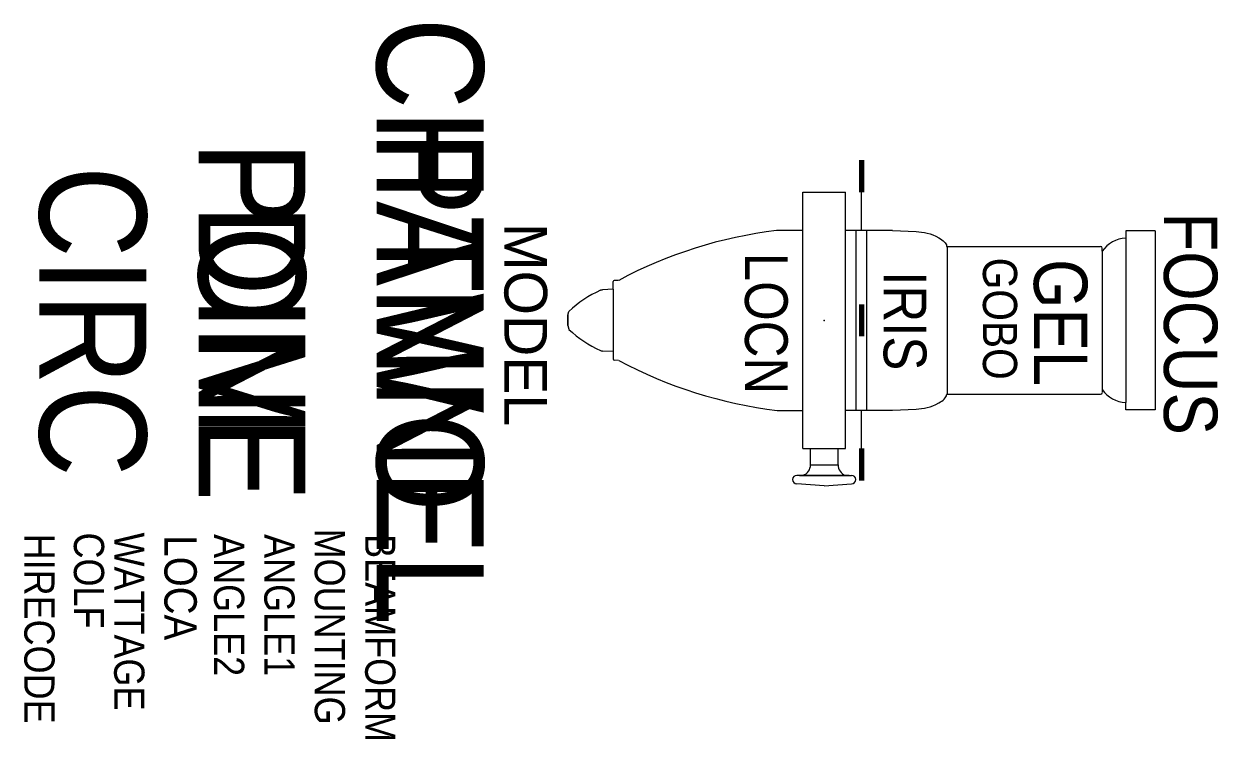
# Model space of a CAD drawing. Extents: x 559 to 1676, y -2381 to -1711.
import ezdxf
from ezdxf.enums import TextEntityAlignment as Align

# ---------------------------------------------------------------- set-up
doc = ezdxf.new("R2010")
doc.units = 0
doc.header["$MEASUREMENT"] = 0
doc.layers.get('0').update_dxf_attribs({"linetype": 'CONTINUOUS'})
for name, color, linetype in [('CHANNEL', 3, 'CONTINUOUS'), ('CIRC', 6, 'CONTINUOUS'), ('DIMMER', 4, 'CONTINUOUS'), ('FOCUS', 2, 'CONTINUOUS'), ('GEL', 1, 'CONTINUOUS'), ('LANTERNS', 4, 'CONTINUOUS'), ('LOCATION', 7, 'CONTINUOUS'), ('MODEL', 6, 'CONTINUOUS'), ('PATCH', 5, 'CONTINUOUS'), ('PATCH2', 5, 'CONTINUOUS')]:
    doc.layers.add(name, color=color, linetype=linetype)

msp = doc.modelspace()

# ---------------------------------------------------------------- linework, layer by layer
for p, q in [((1287.5, -2108.6), (1287.5, -1868.8)), ((1287.6, -1868.7), (1327.4, -1868.7)), ((1327.5, -2108.6), (1327.5, -1868.8)), ((1342.5, -1904.6), (1342.5, -1868.8)), ((1287.5, -1904.5), (1262.9, -1904.5)), ((1371.3, -1904.5), (1327.5, -1904.5)), ((1337.5, -2072.9), (1337.5, -1904.6)), ((1347.5, -2072.9), (1347.5, -1904.6)), ((1371.3, -1904.5), (1393.5, -1905.4)), ((1617.2, -1905), (1589.6, -1905)), ((1589.6, -1905), (1589.6, -1911.7)), ((1617.2, -1905), (1617.2, -2072.3)), ((1422.4, -1919.5), (1566.1, -1919.5)), ((1422.4, -1919.6), (1422.4, -2057.8)), ((1567.6, -1923.8), (1567.6, -1921)), ((1589.6, -1911.7), (1589.6, -2065.6)), ((1567.6, -1923.8), (1567.6, -2053.5)), ((1110, -1959.5), (1110.1, -1952.4)), ((1115.1, -1951.2), (1111, -1951.4)), ((1110, -1959.5), (1100, -1960)), ((1110, -1959.6), (1110, -2017.9)), ((1067.5, -1983.9), (1068.6, -1980.3)), ((1067.5, -1983.9), (1067.5, -1993.4)), ((1067.5, -1993.4), (1067.5, -1983.9)), ((1067.5, -1993.4), (1068.6, -1997)), ((1110, -2017.8), (1100, -2017.4)), ((1110, -2017.8), (1110.1, -2025)), ((1115.1, -2026.1), (1111, -2026)), ((1567.6, -2053.5), (1567.6, -2056.3)), ((1422.4, -2057.8), (1566.1, -2057.8)), ((1589.6, -2072.3), (1589.6, -2065.6)), ((1263.5, -2072.9), (1287.5, -2072.9)), ((1327.5, -2072.8), (1371.3, -2072.8)), ((1342.5, -2108.6), (1342.5, -2072.9)), ((1371.3, -2072.8), (1393.5, -2071.9)), ((1617.2, -2072.3), (1589.6, -2072.3)), ((1287.6, -2108.7), (1327.4, -2108.7)), ((1294.5, -2123.7), (1294.5, -2108.7)), ((1320.5, -2123.7), (1320.5, -2108.7)), ((1330.7, -2133.7), (1281.9, -2133.7)), ((1284.3, -2133.7), (1333.1, -2133.7)), ((1294.5, -2123.7), (1320.5, -2123.7)), ((1307.5, -2143.5), (1281.9, -2141.7)), ((1307.5, -2143.5), (1333.1, -2141.7))]:
    msp.add_line(p, q)
at = {"const_width": 5}
for points in [[(1342.5, -1868.8), (1342.5, -1838.7)], [(1342.5, -1973.7), (1342.5, -2003.7)], [(1342.5, -2108.5), (1342.5, -2138.6)]]:
    msp.add_lwpolyline(points, dxfattribs=at)
for points in [[(1098.2, -1960.4), (1098.7, -1960.2), (1099.5, -1960), (1100, -1960)], [(1098.2, -2016.9), (1098.7, -2017.1), (1099.5, -2017.3), (1100, -2017.4)]]:
    msp.add_lwpolyline(points)
for centre, radius, start, end in [((1287.6, -1868.8), 0.0592, 90, 180), ((1327.4, -1868.8), 0.0592, 0, 90), ((1313.7, -2322.6), 421.1, 96.9281, 118.1344), ((1422.4, -1919), 0.501, 189.6904, 270), ((1566.1, -1921), 1.5, 2, 90), ((1591.1, -1940.5), 28.8, 92.8401, 144.6636), ((1111.1, -1952.4), 1, 92, 180), ((1140.1, -2055.5), 103.8, 113.8161, 133.5634), ((1307.4, -1988.6), 0.0592, 270, 0), ((1307.4, -1988.6), 0.0592, 270, 0), ((1140.1, -1921.9), 103.8, 226.4366, 246.1839), ((1111.1, -2025), 1, 180, 268), ((1313.7, -1654.8), 421.1, 241.8656, 263.1564), ((1566.1, -2056.3), 1.5, 270, 358), ((1591.1, -2036.8), 28.8, 215.3364, 267.1599), ((1422.4, -2058.3), 0.501, 90, 170.3096), ((1287.6, -2108.6), 0.0592, 180, 270), ((1327.4, -2108.6), 0.0592, 270, 0), ((1281.9, -2137.7), 4, 90, 270), ((1284.4, -2124), 10.2, 288.0473, 1.9687), ((1330.5, -2124.2), 9.99, 177.3184, 252.6657), ((1333.1, -2137.7), 4, 270, 90), ((1307.5, -2143.4), 0.0592, 266.0283, 273.9717)]:
    msp.add_arc(centre, radius, start, end)
for points in [[(1393.5, -1905.4), (1400.4, -1906.2), (1410.5, -1907.4), (1422.1, -1916.5), (1421.9, -1919.1), (1421.9, -1919.1)], [(1393.5, -2071.9), (1400.4, -2071.1), (1410.5, -2069.9), (1422.1, -2060.9), (1421.9, -2058.2), (1421.9, -2058.2)]]:
    msp.add_open_spline(points, degree=3, knots=[0, 0, 0, 0, 0.4352677, 0.6401018, 0.6401061, 0.6401061, 0.6401061, 0.6401061])
msp.add_point((1307.4, -1988.7))

# ---------------------------------------------------------------- texts
at = {"layer": 'CHANNEL', "width": 0.89}
msp.add_attdef('CHANNEL', text='', height=100, rotation=270, dxfattribs=at).set_placement((888.7, -1989.5), align=Align.CENTER)
at = {"layer": 'CIRC', "width": 0.89}
msp.add_attdef('CIRC', text='', height=100, rotation=270, dxfattribs=at).set_placement((573.1, -1989.5), align=Align.CENTER)
at = {"layer": 'DIMMER', "width": 0.89}
msp.add_attdef('DIM', text='', height=100, rotation=270, dxfattribs=at).set_placement((722, -1988.7), align=Align.CENTER)
at = {"layer": 'FOCUS', "color": 30, "width": 0.89}
msp.add_attdef('FOCUS', text='', height=50, rotation=270, dxfattribs=at).set_placement((1625.4, -1991.7), align=Align.CENTER)
at = {"layer": 'GEL', "width": 0.89}
for tag, height, p in [('GOBO', 32, (1456, -1987.1)), ('GEL', 50, (1503.7, -1990.8))]:
    msp.add_attdef(tag, text='', height=height, rotation=270, dxfattribs=at).set_placement(p, align=Align.CENTER)
at = {"layer": 'LANTERNS', "color": 30, "width": 0.89}
msp.add_attdef('IRIS', text='', height=40, rotation=270, dxfattribs=at).set_placement((1383.1, -1989.1), align=Align.MIDDLE)
at = {"layer": 'LANTERNS', "color": 0, "width": 0.89, "flags": 1}
for tag, p, s, height in [('COLF', (605.3, -2187.2), 'N', 28.3), ('WATTAGE', (643, -2187.2, 0), '600', 28.3), ('ANGLE2', (736.4, -2188.7), '50', 28.3), ('ANGLE1', (783.5, -2188.7), '23', 28.3), ('MOUNTING', (830.7, -2183.5), 'STANDARD HOOK CLAMP', 28.305), ('HIRECODE', (558.9, -2188.2), '', 28.3), ('LOCA', (690, -2189.8), '', 30.3), ('BEAMFORM', (877.9, -2188.7), 'C', 28.3)]:
    msp.add_attdef(tag, p, s, height=height, rotation=270, dxfattribs=at)
at = {"layer": 'LOCATION', "width": 0.89}
msp.add_attdef('LOCN', text='', height=40, rotation=270, dxfattribs=at).set_placement((1233.3, -1991.6), align=Align.CENTER)
at = {"layer": 'MODEL'}
msp.add_attdef('MODEL', text='SL 23-50', height=40, rotation=270, dxfattribs=at).set_placement((1008.2, -1992.6), align=Align.CENTER)
at = {"layer": 'PATCH', "width": 0.89}
msp.add_attdef('PONE', text='', height=100, rotation=270, dxfattribs=at).set_placement((722, -1989.5), align=Align.CENTER)
at = {"layer": 'PATCH2', "width": 0.89}
msp.add_attdef('PTWO', text='', height=100, rotation=270, dxfattribs=at).set_placement((888.7, -1989.5), align=Align.CENTER)

doc.saveas('drawing.dxf')
